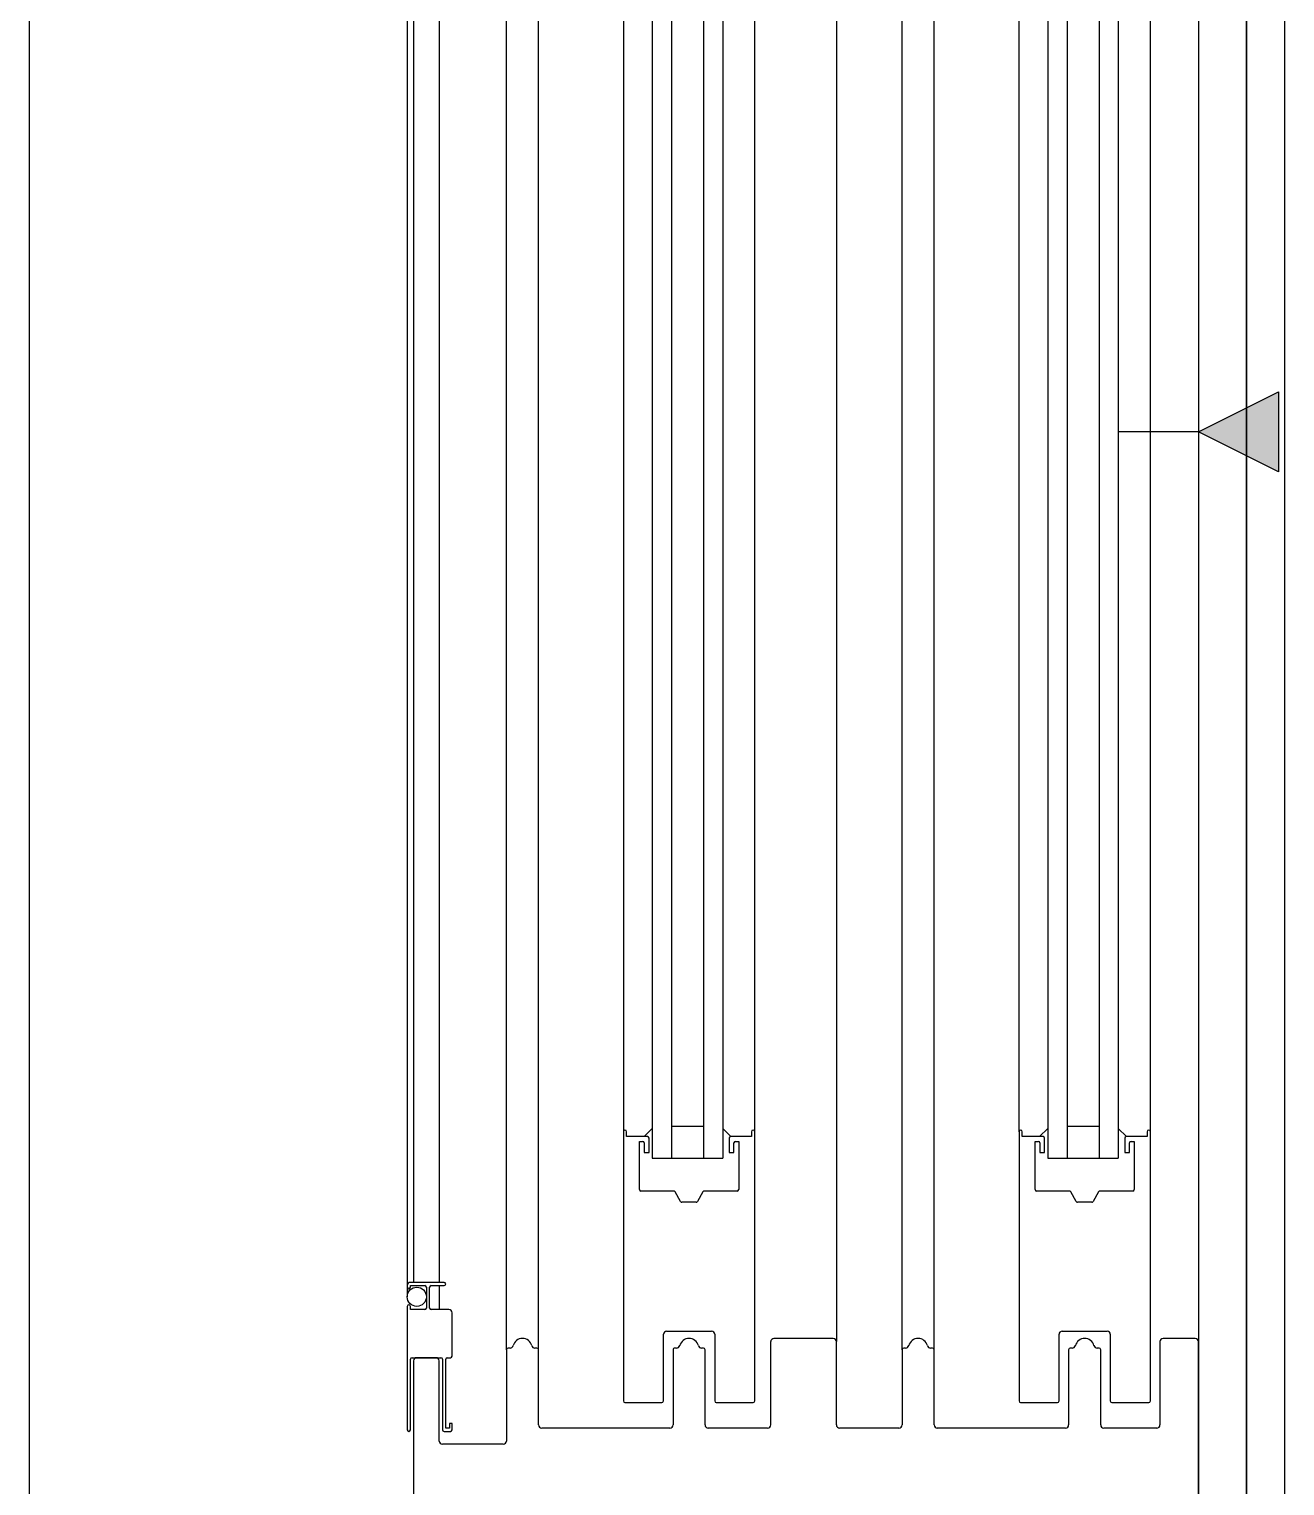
# Model space of a CAD drawing. Header units: millimetres. Extents: x -33000 to 294000, y 0 to 42408.
# Drawn here: x 49606.2 to 49998.2, y 13438.6 to 13893.1 of the extents above; entities that cross this region are included whole.
import ezdxf

# ---------------------------------------------------------------- set-up
doc = ezdxf.new("R2010")
doc.units = ezdxf.units.MM
doc.header["$LTSCALE"] = 50
doc.layers.add('arch', color=8, linetype='Continuous')

msp = doc.modelspace()

# ---------------------------------------------------------------- hatches: boundary and pattern name
at = {"layer": 'arch'}
h = msp.add_hatch(color=256, dxfattribs=at)
h.dxf.hatch_style = 1
h.paths.add_polyline_path([(49996.21, 13779.98), (49996.21, 13754.98), (49971.21, 13767.48)])

# ---------------------------------------------------------------- linework, layer by layer
for p, q in [((49971.21, 15554.6), (49971.21, 12484.6)), ((49986.21, 12484.6), (49986.21, 15554.6)), ((49986.21, 15554.48), (49986.21, 12496.73)), ((49986.21, 12484.6), (49986.21, 15554.48)), ((49998.21, 12496.73), (49998.21, 15554.48)), ((49606.21, 14634.6), (49606.21, 13404.6)), ((49858.21, 14555.6), (49858.21, 13483.6)), ((49971.21, 14555.6), (49971.21, 13483.6)), ((49724.21, 14001.1), (49724.21, 13497.6)), ((49726.21, 13996.54), (49726.21, 13502.1)), ((49734.21, 13996.54), (49734.21, 13502.1)), ((49800.71, 13989.1), (49800.71, 13540.86)), ((49806.71, 13989.1), (49806.71, 13540.86)), ((49816.71, 13989.1), (49816.71, 13540.86)), ((49822.71, 13989.1), (49822.71, 13540.86)), ((49924.21, 13989.1), (49924.21, 13540.86)), ((49930.21, 13989.1), (49930.21, 13540.86)), ((49940.21, 13989.1), (49940.21, 13540.86)), ((49946.21, 13989.1), (49946.21, 13540.86)), ((49755.21, 13481.1), (49755.21, 13977.1)), ((49765.21, 13481.1), (49765.21, 13977.1)), ((49791.71, 13977.6), (49791.71, 13549.1)), ((49832.71, 13549.1), (49832.71, 13977.6)), ((49878.71, 13481.1), (49878.71, 13977.1)), ((49888.71, 13481.1), (49888.71, 13977.1)), ((49915.21, 13549.1), (49915.21, 13977.6)), ((49956.21, 13549.1), (49956.21, 13977.6)), ((49971.21, 13767.48), (49996.21, 13779.98)), ((49996.21, 13779.98), (49996.21, 13754.98)), ((49971.21, 13767.48), (49946.21, 13767.48)), ((49996.21, 13754.98), (49971.21, 13767.48)), ((49798.15, 13547.6), (49800.71, 13550.16)), ((49806.71, 13550.86), (49816.71, 13550.86)), ((49825.26, 13547.6), (49822.71, 13550.16)), ((49921.65, 13547.6), (49924.21, 13550.16)), ((49930.21, 13550.86), (49940.21, 13550.86)), ((49948.76, 13547.6), (49946.21, 13550.16)), ((49791.71, 13549.1), (49791.71, 13465.1)), ((49792.71, 13547.6), (49792.71, 13549.1)), ((49799.21, 13547.6), (49792.71, 13547.6)), ((49796.71, 13531.1), (49796.71, 13546.1)), ((49796.71, 13546.1), (49797.71, 13546.1)), ((49798.21, 13545.6), (49798.21, 13542.6)), ((49799.71, 13542.6), (49799.71, 13547.1)), ((49824.71, 13547.1), (49824.71, 13542.6)), ((49831.71, 13547.6), (49825.21, 13547.6)), ((49826.21, 13542.6), (49826.21, 13545.6)), ((49826.71, 13546.1), (49827.71, 13546.1)), ((49827.71, 13546.1), (49827.71, 13531.1)), ((49831.71, 13549.1), (49831.71, 13547.6)), ((49832.71, 13465.1), (49832.71, 13549.1)), ((49915.21, 13549.1), (49915.21, 13465.1)), ((49916.21, 13547.6), (49916.21, 13549.1)), ((49922.71, 13547.6), (49916.21, 13547.6)), ((49920.21, 13531.1), (49920.21, 13546.1)), ((49920.21, 13546.1), (49921.21, 13546.1)), ((49921.71, 13545.6), (49921.71, 13542.6)), ((49923.21, 13542.6), (49923.21, 13547.1)), ((49948.21, 13547.1), (49948.21, 13542.6)), ((49955.21, 13547.6), (49948.71, 13547.6)), ((49949.71, 13542.6), (49949.71, 13545.6)), ((49950.21, 13546.1), (49951.21, 13546.1)), ((49951.21, 13546.1), (49951.21, 13531.1)), ((49955.21, 13549.1), (49955.21, 13547.6)), ((49956.21, 13465.1), (49956.21, 13549.1)), ((49798.21, 13542.6), (49799.71, 13542.6)), ((49800.71, 13540.86), (49822.71, 13540.86)), ((49824.71, 13542.6), (49826.21, 13542.6)), ((49921.71, 13542.6), (49923.21, 13542.6)), ((49924.21, 13540.86), (49946.21, 13540.86)), ((49948.21, 13542.6), (49949.71, 13542.6)), ((49807.42, 13530.6), (49797.21, 13530.6)), ((49809.56, 13527.36), (49807.85, 13530.35)), ((49814.42, 13527.1), (49810, 13527.1)), ((49816.56, 13530.35), (49814.85, 13527.36)), ((49827.21, 13530.6), (49817, 13530.6)), ((49930.92, 13530.6), (49920.71, 13530.6)), ((49933.06, 13527.36), (49931.35, 13530.35)), ((49937.92, 13527.1), (49933.5, 13527.1)), ((49940.06, 13530.35), (49938.35, 13527.36)), ((49950.71, 13530.6), (49940.5, 13530.6)), ((49724.24, 13501.1), (49724.24, 13500.6)), ((49735.74, 13502.1), (49725.24, 13502.1)), ((49725.24, 13500.6), (49725.24, 13501.1)), ((49725.24, 13501.1), (49729.74, 13501.1)), ((49730.24, 13500.6), (49730.24, 13494.1)), ((49731.24, 13494.1), (49731.24, 13500.6)), ((49731.74, 13501.1), (49735.74, 13501.1)), ((49734.21, 13501.1), (49734.21, 13493.6)), ((49724.24, 13494.6), (49724.24, 13456.1)), ((49725.24, 13493.6), (49725.24, 13494.6)), ((49729.74, 13493.6), (49725.24, 13493.6)), ((49737.24, 13493.6), (49731.74, 13493.6)), ((49738.24, 13479.1), (49738.24, 13492.6)), ((49804.21, 13465.1), (49804.21, 13485.9)), ((49805.21, 13486.9), (49819.21, 13486.9)), ((49820.21, 13485.9), (49820.21, 13465.1)), ((49927.71, 13465.1), (49927.71, 13485.9)), ((49928.71, 13486.9), (49942.71, 13486.9)), ((49943.71, 13485.9), (49943.71, 13465.1)), ((49756.33, 13481.6), (49755.71, 13481.6)), ((49764.71, 13481.6), (49764.08, 13481.6)), ((49808.33, 13481.6), (49807.71, 13481.6)), ((49816.71, 13481.6), (49816.08, 13481.6)), ((49837.71, 13457.6), (49837.71, 13483.6)), ((49857.21, 13484.6), (49838.71, 13484.6)), ((49858.21, 13457.6), (49858.21, 13483.6)), ((49879.83, 13481.6), (49879.21, 13481.6)), ((49888.21, 13481.6), (49887.58, 13481.6)), ((49931.83, 13481.6), (49931.21, 13481.6)), ((49940.21, 13481.6), (49939.58, 13481.6)), ((49959.21, 13483.6), (49959.21, 13457.6)), ((49970.21, 13484.6), (49960.21, 13484.6)), ((49971.21, 13419.6), (49971.21, 13483.6)), ((49725.24, 13456.1), (49725.24, 13478.1)), ((49725.74, 13478.6), (49734.74, 13478.6)), ((49726.21, 13477.6), (49726.21, 13419.6)), ((49733.21, 13478.6), (49727.21, 13478.6)), ((49734.21, 13452.6), (49734.21, 13477.6)), ((49735.24, 13478.1), (49735.24, 13456.1)), ((49736.24, 13456.6), (49736.24, 13478.1)), ((49736.74, 13478.6), (49737.74, 13478.6)), ((49755.21, 13481.1), (49755.21, 13452.6)), ((49765.21, 13457.6), (49765.21, 13481.1)), ((49807.21, 13481.1), (49807.21, 13457.6)), ((49817.21, 13457.6), (49817.21, 13481.1)), ((49878.71, 13481.1), (49878.71, 13457.6)), ((49888.71, 13457.6), (49888.71, 13481.1)), ((49930.71, 13481.1), (49930.71, 13457.6)), ((49940.71, 13457.6), (49940.71, 13481.1)), ((49792.21, 13464.6), (49803.71, 13464.6)), ((49820.71, 13464.6), (49832.21, 13464.6)), ((49915.71, 13464.6), (49927.21, 13464.6)), ((49944.21, 13464.6), (49955.71, 13464.6)), ((49955.22, 13464.6), (49955.71, 13464.6)), ((49735.74, 13455.6), (49737.74, 13455.6)), ((49737.44, 13456.6), (49736.24, 13456.6)), ((49738.24, 13458.1), (49737.44, 13458.1)), ((49737.44, 13458.1), (49737.44, 13456.6)), ((49738.24, 13456.1), (49738.24, 13458.1)), ((49806.21, 13456.6), (49766.21, 13456.6)), ((49836.71, 13456.6), (49818.21, 13456.6)), ((49877.71, 13456.6), (49859.21, 13456.6)), ((49929.71, 13456.6), (49889.71, 13456.6)), ((49958.21, 13456.6), (49941.71, 13456.6)), ((49754.21, 13451.6), (49735.21, 13451.6))]:
    msp.add_line(p, q, dxfattribs=at)
msp.add_circle((49727.21, 13497.6, 0), 3, dxfattribs=at)
for centre, radius, start, end in [((49792.21, 13549.1), 0.5, 0, 180), ((49832.21, 13549.1), 0.5, 90, 180), ((49832.21, 13549.1), 0.5, 360, 90), ((49915.71, 13549.1), 0.5, 0, 180), ((49955.71, 13549.1), 0.5, 90, 180), ((49955.71, 13549.1), 0.5, 360, 90), ((49797.71, 13545.6), 0.5, 0, 90), ((49799.21, 13547.1), 0.5, 0, 90), ((49825.21, 13547.1), 0.5, 90, 180), ((49826.71, 13545.6), 0.5, 90, 180), ((49921.21, 13545.6), 0.5, 0, 90), ((49922.71, 13547.1), 0.5, 0, 90), ((49948.71, 13547.1), 0.5, 90, 180), ((49950.21, 13545.6), 0.5, 90, 180), ((49797.21, 13531.1), 0.5, 180, 270), ((49807.42, 13530.1), 0.5, 29.7449, 90), ((49810, 13527.6), 0.5, 209.7449, 270), ((49814.42, 13527.6), 0.5, 270, 330.2551), ((49817, 13530.1), 0.5, 90, 150.2551), ((49827.21, 13531.1), 0.5, 270, 0), ((49920.71, 13531.1), 0.5, 180, 270), ((49930.92, 13530.1), 0.5, 29.7449, 90), ((49933.5, 13527.6), 0.5, 209.7449, 270), ((49937.92, 13527.6), 0.5, 270, 330.2551), ((49940.5, 13530.1), 0.5, 90, 150.2551), ((49950.71, 13531.1), 0.5, 270, 0), ((49725.24, 13501.1), 1, 90, 180), ((49724.74, 13500.6), 0.5, 180, 0), ((49729.74, 13500.6), 0.5, 0, 90), ((49731.74, 13500.6), 0.5, 90, 180), ((49735.74, 13501.6), 0.5, 270, 90), ((49724.74, 13494.6), 0.5, 0, 180), ((49729.74, 13494.1), 0.5, 270, 0), ((49731.74, 13494.1), 0.5, 180, 270), ((49737.24, 13492.6), 1, 0, 90), ((49805.21, 13485.9), 1, 90, 180), ((49819.21, 13485.9), 1, 0, 90), ((49928.71, 13485.9), 1, 90, 180), ((49942.71, 13485.9), 1, 0, 90), ((49755.71, 13481.1), 0.5, 90, 180), ((49756.33, 13482.6), 1, 270, 345.5225), ((49760.21, 13481.6), 3, 14.4775, 165.5225), ((49764.08, 13482.6), 1, 194.4775, 270), ((49764.71, 13481.1), 0.5, 0, 90), ((49807.71, 13481.1), 0.5, 90, 180.0003), ((49808.33, 13482.6), 1, 270, 345.5225), ((49812.21, 13481.6), 3, 14.4775, 165.5225), ((49816.08, 13482.6), 1, 194.4775, 270), ((49816.71, 13481.1), 0.5, 0, 90), ((49838.71, 13483.6), 1, 90, 180), ((49857.21, 13483.6), 1, 0, 90), ((49879.21, 13481.1), 0.5, 90, 180), ((49879.83, 13482.6), 1, 270, 345.5225), ((49883.71, 13481.6), 3, 14.4775, 165.5225), ((49887.58, 13482.6), 1, 194.4775, 270), ((49888.21, 13481.1), 0.5, 0, 90), ((49931.21, 13481.1), 0.5, 90, 180), ((49931.83, 13482.6), 1, 270, 345.5225), ((49935.71, 13481.6), 3, 14.4775, 165.5225), ((49939.58, 13482.6), 1, 194.4775, 270), ((49940.21, 13481.1), 0.5, 0, 90), ((49960.21, 13483.6), 1, 90, 180), ((49970.21, 13483.6), 1, 0, 90), ((49725.74, 13478.1), 0.5, 90, 180), ((49727.21, 13477.6), 1, 90, 180), ((49733.21, 13477.6), 1, 0, 90), ((49734.74, 13478.1), 0.5, 0, 90), ((49736.74, 13478.1), 0.5, 90, 180), ((49737.74, 13479.1), 0.5, 270, 0), ((49792.21, 13465.1), 0.5, 180, 270), ((49803.71, 13465.1), 0.5, 270, 0), ((49820.71, 13465.1), 0.5, 180, 270), ((49832.21, 13465.1), 0.5, 270, 0), ((49915.71, 13465.1), 0.5, 180, 270), ((49927.21, 13465.1), 0.5, 270, 0), ((49944.21, 13465.1), 0.5, 180, 270), ((49955.71, 13465.1), 0.5, 270, 0), ((49724.74, 13456.1), 0.5, 180, 0), ((49735.74, 13456.1), 0.5, 180, 270), ((49737.74, 13456.1), 0.5, 270, 0), ((49766.21, 13457.6), 1, 180, 270), ((49806.21, 13457.6), 1, 270, 0), ((49818.21, 13457.6), 1, 180, 270), ((49836.71, 13457.6), 1, 270, 0), ((49859.21, 13457.6), 1, 180, 270), ((49877.71, 13457.6), 1, 270, 0), ((49889.71, 13457.6), 1, 180, 270), ((49929.71, 13457.6), 1, 270, 0), ((49941.71, 13457.6), 1, 180, 270), ((49958.21, 13457.6), 1, 270, 0), ((49735.21, 13452.6), 1, 180, 270), ((49754.21, 13452.6), 1, 270, 0)]:
    msp.add_arc(centre, radius, start, end, dxfattribs=at)

doc.saveas('drawing.dxf')
